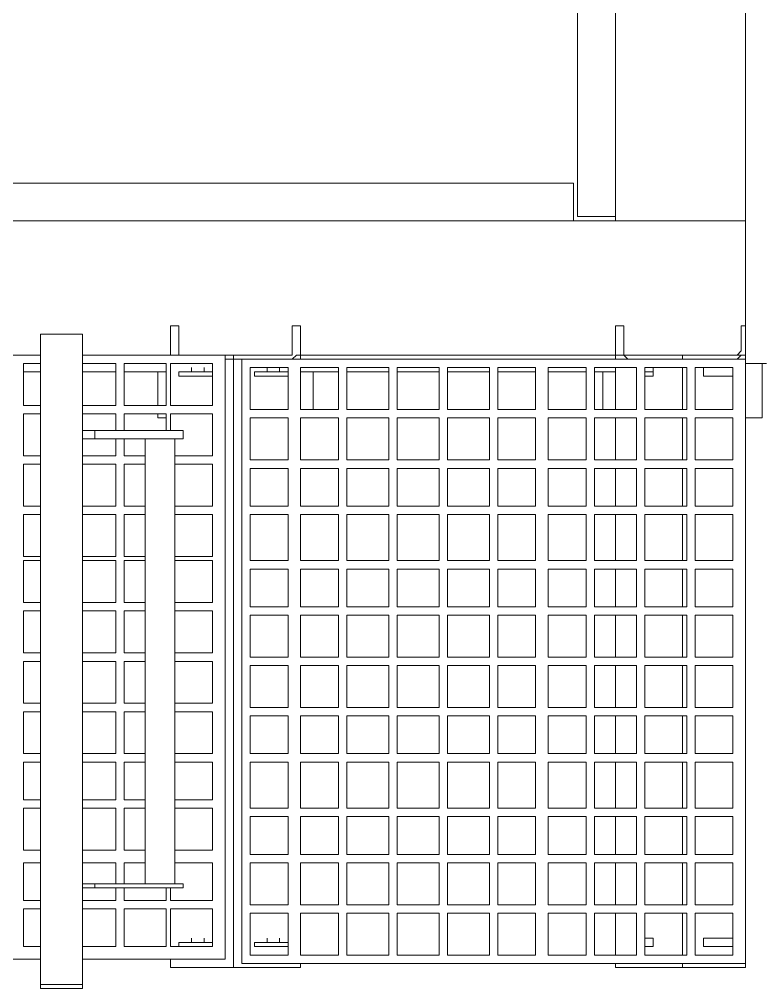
# Model space of a CAD drawing. Header units: metres. Extents: x -19121 to 152404, y -12107 to 46241.
# Drawn here: x 4180.5 to 4237.6, y 526.6 to 601 of the extents above; entities that cross this region are included whole.
import ezdxf

# ---------------------------------------------------------------- set-up
doc = ezdxf.new("R2010")
doc.units = ezdxf.units.M
doc.header["$LTSCALE"] = 50
doc.header["$MEASUREMENT"] = 0
doc.layers.get('0').update_dxf_attribs({"color": 9, "lineweight": 9})
doc.layers.add('32-ekipman', color=9, linetype='Continuous', lineweight=9)

# ---------------------------------------------------------------- blocks, each defined once
blk = doc.blocks.new('h')
for points in [[(181637.887, -16204.872), (181637.887, -16204.549)], [(181637.887, -16204.549), (181641.108, -16204.549)], [(181637.887, -16204.549), (181637.887, -16204.549)], [(181637.887, -16254.807), (181637.887, -16204.872)], [(181637.887, -16204.872), (181641.108, -16204.872)], [(181641.108, -16204.872), (181641.108, -16204.549)], [(181641.108, -16204.549), (181641.108, -16204.549)], [(181641.108, -16254.807), (181641.108, -16204.872)], [(181586.984, -16409.147), (181586.984, -16206.16)], [(181596.971, -16206.16), (181586.984, -16206.16)], [(181586.984, -16206.482), (181586.984, -16252.874)], [(181625.644, -16206.482), (181586.984, -16206.482)], [(181591.817, -16206.16), (181591.817, -16206.482)], [(181591.817, -16206.16), (181591.817, -16206.482)], [(181596.971, -16206.16), (181596.971, -16206.482)], [(181621.134, -16206.482), (181621.134, -16206.16)], [(181631.121, -16206.16), (181621.134, -16206.16)], [(181625.644, -16252.874), (181625.644, -16206.482)], [(181626.289, -16253.197), (181626.289, -16206.16)], [(181626.289, -16253.197), (181626.289, -16206.16)], [(181631.121, -16206.16), (181631.121, -16206.805)], [(181587.951, -16207.127), (181587.951, -16210.348)], [(181590.85, -16207.127), (181587.951, -16207.127)], [(181590.85, -16210.348), (181590.85, -16207.127)], [(181591.495, -16207.127), (181591.495, -16210.348)], [(181594.716, -16207.127), (181591.495, -16207.127)], [(181591.817, -16207.127), (181591.817, -16210.348)], [(181591.817, -16207.127), (181591.817, -16210.348)], [(181594.716, -16210.348), (181594.716, -16207.127)], [(181595.361, -16207.127), (181595.361, -16210.348)], [(181598.582, -16207.127), (181595.361, -16207.127)], [(181596.971, -16207.127), (181596.971, -16210.348)], [(181598.582, -16210.348), (181598.582, -16207.127)], [(181599.227, -16207.127), (181599.227, -16210.348)], [(181602.126, -16207.127), (181599.227, -16207.127)], [(181602.126, -16210.348), (181602.126, -16207.127)], [(181603.093, -16207.127), (181603.093, -16210.348)], [(181605.992, -16207.127), (181603.093, -16207.127)], [(181605.992, -16210.348), (181605.992, -16207.127)], [(181606.636, -16207.127), (181606.636, -16210.348)], [(181609.858, -16207.127), (181606.636, -16207.127)], [(181609.858, -16210.348), (181609.858, -16207.127)], [(181610.502, -16207.127), (181610.502, -16210.348)], [(181613.724, -16207.127), (181610.502, -16207.127)], [(181613.724, -16210.348), (181613.724, -16207.127)], [(181614.368, -16207.127), (181614.368, -16210.348)], [(181617.59, -16207.127), (181614.368, -16207.127)], [(181617.59, -16210.348), (181617.59, -16207.127)], [(181618.234, -16207.127), (181618.234, -16210.348)], [(181621.134, -16207.127), (181618.234, -16207.127)], [(181621.134, -16210.348), (181621.134, -16207.127)], [(181621.134, -16210.348), (181621.134, -16207.127)], [(181622.1, -16207.127), (181622.1, -16210.348)], [(181625, -16207.127), (181622.1, -16207.127)], [(181625, -16210.348), (181625, -16207.127)], [(181626.933, -16206.805), (181626.933, -16253.197)], [(181637.887, -16206.805), (181626.933, -16206.805)], [(181692.655, -16206.805), (181641.108, -16206.805)], [(181590.206, -16207.771), (181587.951, -16207.771)], [(181588.273, -16207.771), (181589.884, -16207.771)], [(181590.206, -16207.771), (181590.206, -16208.415)], [(181594.072, -16207.771), (181594.072, -16208.415)], [(181594.716, -16207.771), (181594.072, -16207.771)], [(181595.361, -16208.415), (181595.361, -16207.771)], [(181622.1, -16208.093), (181622.1, -16207.771)], [(181624.678, -16207.771), (181622.1, -16207.771)], [(181622.745, -16207.771), (181623.711, -16207.771)], [(181624.678, -16208.093), (181624.678, -16207.771)], [(181627.899, -16207.771), (181627.899, -16210.671)], [(181627.899, -16207.771), (181627.899, -16208.093)], [(181627.899, -16207.771), (181630.477, -16207.771)], [(181631.121, -16207.771), (181627.899, -16207.771)], [(181629.51, -16207.771), (181628.544, -16207.771)], [(181629.51, -16207.771), (181629.51, -16207.771)], [(181630.477, -16207.771), (181630.477, -16208.093)], [(181631.121, -16210.671), (181631.121, -16207.771)], [(181631.443, -16207.771), (181631.443, -16210.671)], [(181634.665, -16207.771), (181631.443, -16207.771)], [(181634.665, -16210.671), (181634.665, -16207.771)], [(181635.309, -16207.771), (181635.309, -16210.671)], [(181637.887, -16207.771), (181635.309, -16207.771)], [(181642.397, -16207.771), (181641.108, -16207.771)], [(181642.397, -16210.671), (181642.397, -16207.771)], [(181590.206, -16208.415), (181587.951, -16208.415)], [(181589.884, -16208.415), (181588.273, -16208.415)], [(181594.072, -16208.415), (181594.716, -16208.415)], [(181624.678, -16208.093), (181622.1, -16208.093)], [(181622.745, -16208.093), (181622.745, -16208.415)], [(181623.711, -16208.093), (181622.745, -16208.093)], [(181623.711, -16208.093), (181623.711, -16208.415)], [(181630.477, -16208.093), (181627.899, -16208.093)], [(181628.544, -16208.093), (181628.544, -16208.415)], [(181628.544, -16208.093), (181629.51, -16208.093)], [(181629.51, -16208.093), (181629.51, -16208.415)], [(181587.951, -16210.348), (181590.85, -16210.348)], [(181587.951, -16210.993), (181587.951, -16214.214)], [(181590.85, -16210.993), (181587.951, -16210.993)], [(181590.85, -16214.214), (181590.85, -16210.993)], [(181591.495, -16210.348), (181594.716, -16210.348)], [(181591.495, -16210.993), (181591.495, -16214.214)], [(181594.716, -16210.993), (181591.495, -16210.993)], [(181591.817, -16210.993), (181591.817, -16214.214)], [(181591.817, -16210.993), (181591.817, -16214.214)], [(181594.716, -16214.214), (181594.716, -16210.993)], [(181595.361, -16210.348), (181598.582, -16210.348)], [(181595.361, -16210.993), (181595.361, -16214.214)], [(181598.582, -16210.993), (181595.361, -16210.993)], [(181596.971, -16210.993), (181596.971, -16214.214)], [(181598.582, -16214.214), (181598.582, -16210.993)], [(181599.227, -16210.348), (181602.126, -16210.348)], [(181599.227, -16210.993), (181599.227, -16214.214)], [(181602.126, -16210.993), (181599.227, -16210.993)], [(181602.126, -16214.214), (181602.126, -16210.993)], [(181603.093, -16210.348), (181605.992, -16210.348)], [(181603.093, -16210.993), (181603.093, -16214.214)], [(181605.992, -16210.993), (181603.093, -16210.993)], [(181605.992, -16214.214), (181605.992, -16210.993)], [(181606.636, -16210.348), (181609.858, -16210.348)], [(181606.636, -16210.993), (181606.636, -16214.214)], [(181609.858, -16210.993), (181606.636, -16210.993)], [(181609.858, -16214.214), (181609.858, -16210.993)], [(181610.502, -16210.348), (181613.724, -16210.348)], [(181610.502, -16210.993), (181610.502, -16214.214)], [(181613.724, -16210.993), (181610.502, -16210.993)], [(181613.724, -16214.214), (181613.724, -16210.993)], [(181614.368, -16210.348), (181617.59, -16210.348)], [(181614.368, -16210.993), (181614.368, -16214.214)], [(181617.59, -16210.993), (181614.368, -16210.993)], [(181617.59, -16214.214), (181617.59, -16210.993)], [(181618.234, -16210.348), (181621.134, -16210.348)], [(181618.234, -16210.993), (181618.234, -16214.214)], [(181621.134, -16210.993), (181618.234, -16210.993)], [(181621.134, -16214.214), (181621.134, -16210.993)], [(181621.134, -16214.214), (181621.134, -16210.993)], [(181622.1, -16210.348), (181625, -16210.348)], [(181622.1, -16210.993), (181622.1, -16214.214)], [(181625, -16210.993), (181622.1, -16210.993)], [(181625, -16214.214), (181625, -16210.993)], [(181627.899, -16210.671), (181631.121, -16210.671)], [(181631.443, -16210.671), (181634.665, -16210.671)], [(181635.309, -16210.671), (181637.887, -16210.671)], [(181641.108, -16210.671), (181642.397, -16210.671)], [(181627.899, -16211.315), (181627.899, -16214.214)], [(181631.121, -16211.315), (181627.899, -16211.315)], [(181631.121, -16212.281), (181631.121, -16211.315)], [(181631.443, -16211.315), (181631.443, -16212.281)], [(181634.665, -16211.315), (181631.443, -16211.315)], [(181634.665, -16212.281), (181634.665, -16211.315)], [(181635.309, -16211.315), (181635.309, -16212.281)], [(181637.887, -16211.315), (181635.309, -16211.315)], [(181642.397, -16211.315), (181641.108, -16211.315)], [(181642.397, -16214.214), (181642.397, -16211.315)], [(181630.155, -16212.281), (181630.155, -16212.604)], [(181630.155, -16212.281), (181637.887, -16212.281)], [(181636.92, -16212.281), (181636.92, -16212.604)], [(181630.155, -16212.604), (181637.887, -16212.604)], [(181630.799, -16212.604), (181630.799, -16246.753)], [(181633.054, -16212.604), (181633.054, -16246.753)], [(181634.665, -16214.214), (181634.665, -16212.604)], [(181635.309, -16212.604), (181635.309, -16214.214)], [(181587.951, -16214.214), (181590.85, -16214.214)], [(181591.495, -16214.214), (181594.716, -16214.214)], [(181595.361, -16214.214), (181598.582, -16214.214)], [(181599.227, -16214.214), (181602.126, -16214.214)], [(181603.093, -16214.214), (181605.992, -16214.214)], [(181606.636, -16214.214), (181609.858, -16214.214)], [(181610.502, -16214.214), (181613.724, -16214.214)], [(181614.368, -16214.214), (181617.59, -16214.214)], [(181618.234, -16214.214), (181621.134, -16214.214)], [(181622.1, -16214.214), (181625, -16214.214)], [(181627.899, -16214.214), (181630.799, -16214.214)], [(181633.054, -16214.214), (181634.665, -16214.214)], [(181635.309, -16214.214), (181637.887, -16214.214)], [(181641.108, -16214.214), (181642.397, -16214.214)], [(181587.951, -16214.859), (181587.951, -16217.758)], [(181590.85, -16214.859), (181587.951, -16214.859)], [(181590.85, -16217.758), (181590.85, -16214.859)], [(181591.495, -16214.859), (181591.495, -16217.758)], [(181594.716, -16214.859), (181591.495, -16214.859)], [(181591.817, -16214.859), (181591.817, -16217.758)], [(181591.817, -16214.859), (181591.817, -16217.758)], [(181594.716, -16217.758), (181594.716, -16214.859)], [(181595.361, -16214.859), (181595.361, -16217.758)], [(181598.582, -16214.859), (181595.361, -16214.859)], [(181596.971, -16214.859), (181596.971, -16217.758)], [(181598.582, -16217.758), (181598.582, -16214.859)], [(181599.227, -16214.859), (181599.227, -16217.758)], [(181602.126, -16214.859), (181599.227, -16214.859)], [(181602.126, -16217.758), (181602.126, -16214.859)], [(181603.093, -16214.859), (181603.093, -16217.758)], [(181605.992, -16214.859), (181603.093, -16214.859)], [(181605.992, -16217.758), (181605.992, -16214.859)], [(181606.636, -16214.859), (181606.636, -16217.758)], [(181609.858, -16214.859), (181606.636, -16214.859)], [(181609.858, -16217.758), (181609.858, -16214.859)], [(181610.502, -16214.859), (181610.502, -16217.758)], [(181613.724, -16214.859), (181610.502, -16214.859)], [(181613.724, -16217.758), (181613.724, -16214.859)], [(181614.368, -16214.859), (181614.368, -16217.758)], [(181617.59, -16214.859), (181614.368, -16214.859)], [(181617.59, -16217.758), (181617.59, -16214.859)], [(181618.234, -16214.859), (181618.234, -16217.758)], [(181621.134, -16214.859), (181618.234, -16214.859)], [(181621.134, -16217.758), (181621.134, -16214.859)], [(181621.134, -16217.758), (181621.134, -16214.859)], [(181622.1, -16214.859), (181622.1, -16217.758)], [(181625, -16214.859), (181622.1, -16214.859)], [(181625, -16217.758), (181625, -16214.859)], [(181627.899, -16215.181), (181627.899, -16218.403)], [(181630.799, -16215.181), (181627.899, -16215.181)], [(181634.665, -16215.181), (181633.054, -16215.181)], [(181634.665, -16218.403), (181634.665, -16215.181)], [(181635.309, -16215.181), (181635.309, -16218.403)], [(181637.887, -16215.181), (181635.309, -16215.181)], [(181642.397, -16215.181), (181641.108, -16215.181)], [(181642.397, -16218.403), (181642.397, -16215.181)], [(181587.951, -16217.758), (181590.85, -16217.758)], [(181587.951, -16218.403), (181587.951, -16221.946)], [(181590.85, -16218.403), (181587.951, -16218.403)], [(181590.85, -16221.946), (181590.85, -16218.403)], [(181591.495, -16217.758), (181594.716, -16217.758)], [(181591.495, -16218.403), (181591.495, -16221.946)], [(181594.716, -16218.403), (181591.495, -16218.403)], [(181591.817, -16218.403), (181591.817, -16221.946)], [(181591.817, -16218.403), (181591.817, -16221.946)], [(181594.716, -16221.946), (181594.716, -16218.403)], [(181595.361, -16217.758), (181598.582, -16217.758)], [(181595.361, -16218.403), (181595.361, -16221.946)], [(181598.582, -16218.403), (181595.361, -16218.403)], [(181596.971, -16218.403), (181596.971, -16221.946)], [(181598.582, -16221.946), (181598.582, -16218.403)], [(181599.227, -16217.758), (181602.126, -16217.758)], [(181599.227, -16218.403), (181599.227, -16221.946)], [(181602.126, -16218.403), (181599.227, -16218.403)], [(181602.126, -16221.946), (181602.126, -16218.403)], [(181603.093, -16217.758), (181605.992, -16217.758)], [(181603.093, -16218.403), (181603.093, -16221.946)], [(181605.992, -16218.403), (181603.093, -16218.403)], [(181605.992, -16221.946), (181605.992, -16218.403)], [(181606.636, -16217.758), (181609.858, -16217.758)], [(181606.636, -16218.403), (181606.636, -16221.946)], [(181609.858, -16218.403), (181606.636, -16218.403)], [(181609.858, -16221.946), (181609.858, -16218.403)], [(181610.502, -16217.758), (181613.724, -16217.758)], [(181610.502, -16218.403), (181610.502, -16221.946)], [(181613.724, -16218.403), (181610.502, -16218.403)], [(181613.724, -16221.946), (181613.724, -16218.403)], [(181614.368, -16217.758), (181617.59, -16217.758)], [(181614.368, -16218.403), (181614.368, -16221.946)], [(181617.59, -16218.403), (181614.368, -16218.403)], [(181617.59, -16221.946), (181617.59, -16218.403)], [(181618.234, -16217.758), (181621.134, -16217.758)], [(181618.234, -16218.403), (181618.234, -16221.946)], [(181621.134, -16218.403), (181618.234, -16218.403)], [(181621.134, -16221.946), (181621.134, -16218.403)], [(181621.134, -16221.946), (181621.134, -16218.403)], [(181622.1, -16217.758), (181625, -16217.758)], [(181622.1, -16218.403), (181622.1, -16221.946)], [(181625, -16218.403), (181622.1, -16218.403)], [(181625, -16221.946), (181625, -16218.403)], [(181627.899, -16218.403), (181630.799, -16218.403)], [(181633.054, -16218.403), (181634.665, -16218.403)], [(181635.309, -16218.403), (181637.887, -16218.403)], [(181641.108, -16218.403), (181642.397, -16218.403)], [(181627.899, -16219.047), (181627.899, -16221.946)], [(181630.799, -16219.047), (181627.899, -16219.047)], [(181634.665, -16219.047), (181633.054, -16219.047)], [(181634.665, -16221.946), (181634.665, -16219.047)], [(181635.309, -16219.047), (181635.309, -16221.946)], [(181637.887, -16219.047), (181635.309, -16219.047)], [(181642.397, -16219.047), (181641.108, -16219.047)], [(181642.397, -16221.946), (181642.397, -16219.047)], [(181587.951, -16221.946), (181590.85, -16221.946)], [(181591.495, -16221.946), (181594.716, -16221.946)], [(181595.361, -16221.946), (181598.582, -16221.946)], [(181599.227, -16221.946), (181602.126, -16221.946)], [(181603.093, -16221.946), (181605.992, -16221.946)], [(181606.636, -16221.946), (181609.858, -16221.946)], [(181610.502, -16221.946), (181613.724, -16221.946)], [(181614.368, -16221.946), (181617.59, -16221.946)], [(181618.234, -16221.946), (181621.134, -16221.946)], [(181622.1, -16221.946), (181625, -16221.946)], [(181627.899, -16221.946), (181630.799, -16221.946)], [(181633.054, -16221.946), (181634.665, -16221.946)], [(181635.309, -16221.946), (181637.887, -16221.946)], [(181641.108, -16221.946), (181642.397, -16221.946)], [(181587.951, -16222.591), (181587.951, -16225.49)], [(181590.85, -16222.591), (181587.951, -16222.591)], [(181590.85, -16225.49), (181590.85, -16222.591)], [(181591.495, -16222.591), (181591.495, -16225.49)], [(181594.716, -16222.591), (181591.495, -16222.591)], [(181591.817, -16222.591), (181591.817, -16225.49)], [(181591.817, -16222.591), (181591.817, -16225.49)], [(181594.716, -16225.49), (181594.716, -16222.591)], [(181595.361, -16222.591), (181595.361, -16225.49)], [(181598.582, -16222.591), (181595.361, -16222.591)], [(181596.971, -16222.591), (181596.971, -16225.49)], [(181598.582, -16225.49), (181598.582, -16222.591)], [(181599.227, -16222.591), (181599.227, -16225.49)], [(181602.126, -16222.591), (181599.227, -16222.591)], [(181602.126, -16225.49), (181602.126, -16222.591)], [(181603.093, -16222.591), (181603.093, -16225.49)], [(181605.992, -16222.591), (181603.093, -16222.591)], [(181605.992, -16225.49), (181605.992, -16222.591)], [(181606.636, -16222.591), (181606.636, -16225.49)], [(181609.858, -16222.591), (181606.636, -16222.591)], [(181609.858, -16225.49), (181609.858, -16222.591)], [(181610.502, -16222.591), (181610.502, -16225.49)], [(181613.724, -16222.591), (181610.502, -16222.591)], [(181613.724, -16225.49), (181613.724, -16222.591)], [(181614.368, -16222.591), (181614.368, -16225.49)], [(181617.59, -16222.591), (181614.368, -16222.591)], [(181617.59, -16225.49), (181617.59, -16222.591)], [(181618.234, -16222.591), (181618.234, -16225.49)], [(181621.134, -16222.591), (181618.234, -16222.591)], [(181621.134, -16225.49), (181621.134, -16222.591)], [(181621.134, -16225.49), (181621.134, -16222.591)], [(181622.1, -16222.591), (181622.1, -16225.49)], [(181625, -16222.591), (181622.1, -16222.591)], [(181625, -16225.49), (181625, -16222.591)], [(181627.899, -16222.591), (181627.899, -16225.812)], [(181630.799, -16222.591), (181627.899, -16222.591)], [(181634.665, -16222.591), (181633.054, -16222.591)], [(181634.665, -16225.812), (181634.665, -16222.591)], [(181635.309, -16222.591), (181635.309, -16225.812)], [(181637.887, -16222.591), (181635.309, -16222.591)], [(181642.397, -16222.591), (181641.108, -16222.591)], [(181642.397, -16225.812), (181642.397, -16222.591)], [(181587.951, -16225.49), (181590.85, -16225.49)], [(181591.495, -16225.49), (181594.716, -16225.49)], [(181595.361, -16225.49), (181598.582, -16225.49)], [(181599.227, -16225.49), (181602.126, -16225.49)], [(181603.093, -16225.49), (181605.992, -16225.49)], [(181606.636, -16225.49), (181609.858, -16225.49)], [(181610.502, -16225.49), (181613.724, -16225.49)], [(181614.368, -16225.49), (181617.59, -16225.49)], [(181618.234, -16225.49), (181621.134, -16225.49)], [(181622.1, -16225.49), (181625, -16225.49)], [(181627.899, -16225.812), (181630.799, -16225.812)], [(181633.054, -16225.812), (181634.665, -16225.812)], [(181635.309, -16225.812), (181637.887, -16225.812)], [(181641.108, -16225.812), (181642.397, -16225.812)], [(181587.951, -16226.135), (181587.951, -16229.356)], [(181590.85, -16226.135), (181587.951, -16226.135)], [(181590.85, -16229.356), (181590.85, -16226.135)], [(181591.495, -16226.135), (181591.495, -16229.356)], [(181594.716, -16226.135), (181591.495, -16226.135)], [(181591.817, -16226.135), (181591.817, -16229.356)], [(181591.817, -16226.135), (181591.817, -16229.356)], [(181594.716, -16229.356), (181594.716, -16226.135)], [(181595.361, -16226.135), (181595.361, -16229.356)], [(181598.582, -16226.135), (181595.361, -16226.135)], [(181596.971, -16226.135), (181596.971, -16229.356)], [(181598.582, -16229.356), (181598.582, -16226.135)], [(181599.227, -16226.135), (181599.227, -16229.356)], [(181602.126, -16226.135), (181599.227, -16226.135)], [(181602.126, -16229.356), (181602.126, -16226.135)], [(181603.093, -16226.135), (181603.093, -16229.356)], [(181605.992, -16226.135), (181603.093, -16226.135)], [(181605.992, -16229.356), (181605.992, -16226.135)], [(181606.636, -16226.135), (181606.636, -16229.356)], [(181609.858, -16226.135), (181606.636, -16226.135)], [(181609.858, -16229.356), (181609.858, -16226.135)], [(181610.502, -16226.135), (181610.502, -16229.356)], [(181613.724, -16226.135), (181610.502, -16226.135)], [(181613.724, -16229.356), (181613.724, -16226.135)], [(181614.368, -16226.135), (181614.368, -16229.356)], [(181617.59, -16226.135), (181614.368, -16226.135)], [(181617.59, -16229.356), (181617.59, -16226.135)], [(181618.234, -16226.135), (181618.234, -16229.356)], [(181621.134, -16226.135), (181618.234, -16226.135)], [(181621.134, -16229.356), (181621.134, -16226.135)], [(181621.134, -16229.356), (181621.134, -16226.135)], [(181622.1, -16226.135), (181622.1, -16229.356)], [(181625, -16226.135), (181622.1, -16226.135)], [(181625, -16229.356), (181625, -16226.135)], [(181627.899, -16226.457), (181627.899, -16229.678)], [(181630.799, -16226.457), (181627.899, -16226.457)], [(181634.665, -16226.457), (181633.054, -16226.457)], [(181634.665, -16229.678), (181634.665, -16226.457)], [(181635.309, -16226.457), (181635.309, -16229.678)], [(181637.887, -16226.457), (181635.309, -16226.457)], [(181642.397, -16226.457), (181641.108, -16226.457)], [(181642.397, -16229.678), (181642.397, -16226.457)], [(181587.951, -16229.356), (181590.85, -16229.356)], [(181591.495, -16229.356), (181594.716, -16229.356)], [(181595.361, -16229.356), (181598.582, -16229.356)], [(181599.227, -16229.356), (181602.126, -16229.356)], [(181603.093, -16229.356), (181605.992, -16229.356)], [(181606.636, -16229.356), (181609.858, -16229.356)], [(181610.502, -16229.356), (181613.724, -16229.356)], [(181614.368, -16229.356), (181617.59, -16229.356)], [(181618.234, -16229.356), (181621.134, -16229.356)], [(181622.1, -16229.356), (181625, -16229.356)], [(181587.951, -16230.001), (181587.951, -16233.222)], [(181590.85, -16230.001), (181587.951, -16230.001)], [(181590.85, -16233.222), (181590.85, -16230.001)], [(181591.495, -16230.001), (181591.495, -16233.222)], [(181594.716, -16230.001), (181591.495, -16230.001)], [(181591.817, -16230.001), (181591.817, -16233.222)], [(181591.817, -16230.001), (181591.817, -16233.222)], [(181594.716, -16233.222), (181594.716, -16230.001)], [(181595.361, -16230.001), (181595.361, -16233.222)], [(181598.582, -16230.001), (181595.361, -16230.001)], [(181596.971, -16230.001), (181596.971, -16233.222)], [(181598.582, -16233.222), (181598.582, -16230.001)], [(181599.227, -16230.001), (181599.227, -16233.222)], [(181602.126, -16230.001), (181599.227, -16230.001)], [(181602.126, -16233.222), (181602.126, -16230.001)], [(181603.093, -16230.001), (181603.093, -16233.222)], [(181605.992, -16230.001), (181603.093, -16230.001)], [(181605.992, -16233.222), (181605.992, -16230.001)], [(181606.636, -16230.001), (181606.636, -16233.222)], [(181609.858, -16230.001), (181606.636, -16230.001)], [(181609.858, -16233.222), (181609.858, -16230.001)], [(181610.502, -16230.001), (181610.502, -16233.222)], [(181613.724, -16230.001), (181610.502, -16230.001)], [(181613.724, -16233.222), (181613.724, -16230.001)], [(181614.368, -16230.001), (181614.368, -16233.222)], [(181617.59, -16230.001), (181614.368, -16230.001)], [(181617.59, -16233.222), (181617.59, -16230.001)], [(181618.234, -16230.001), (181618.234, -16233.222)], [(181621.134, -16230.001), (181618.234, -16230.001)], [(181621.134, -16233.222), (181621.134, -16230.001)], [(181621.134, -16233.222), (181621.134, -16230.001)], [(181622.1, -16230.001), (181622.1, -16233.222)], [(181625, -16230.001), (181622.1, -16230.001)], [(181625, -16233.222), (181625, -16230.001)], [(181627.899, -16229.678), (181630.799, -16229.678)], [(181627.899, -16230.323), (181627.899, -16233.544)], [(181630.799, -16230.323), (181627.899, -16230.323)], [(181633.054, -16229.678), (181634.665, -16229.678)], [(181634.665, -16230.323), (181633.054, -16230.323)], [(181634.665, -16233.544), (181634.665, -16230.323)], [(181635.309, -16229.678), (181637.887, -16229.678)], [(181635.309, -16230.323), (181635.309, -16233.544)], [(181637.887, -16230.323), (181635.309, -16230.323)], [(181641.108, -16229.678), (181642.397, -16229.678)], [(181642.397, -16230.323), (181641.108, -16230.323)], [(181642.397, -16233.544), (181642.397, -16230.323)], [(181587.951, -16233.222), (181590.85, -16233.222)], [(181591.495, -16233.222), (181594.716, -16233.222)], [(181595.361, -16233.222), (181598.582, -16233.222)], [(181599.227, -16233.222), (181602.126, -16233.222)], [(181603.093, -16233.222), (181605.992, -16233.222)], [(181606.636, -16233.222), (181609.858, -16233.222)], [(181610.502, -16233.222), (181613.724, -16233.222)], [(181614.368, -16233.222), (181617.59, -16233.222)], [(181618.234, -16233.222), (181621.134, -16233.222)], [(181622.1, -16233.222), (181625, -16233.222)], [(181587.951, -16233.867), (181587.951, -16236.766)], [(181590.85, -16233.867), (181587.951, -16233.867)], [(181590.85, -16236.766), (181590.85, -16233.867)], [(181591.495, -16233.867), (181591.495, -16236.766)], [(181594.716, -16233.867), (181591.495, -16233.867)], [(181591.817, -16233.867), (181591.817, -16236.766)], [(181591.817, -16233.867), (181591.817, -16236.766)], [(181594.716, -16236.766), (181594.716, -16233.867)], [(181595.361, -16233.867), (181595.361, -16236.766)], [(181598.582, -16233.867), (181595.361, -16233.867)], [(181596.971, -16233.867), (181596.971, -16236.766)], [(181598.582, -16236.766), (181598.582, -16233.867)], [(181599.227, -16233.867), (181599.227, -16236.766)], [(181602.126, -16233.867), (181599.227, -16233.867)], [(181602.126, -16236.766), (181602.126, -16233.867)], [(181603.093, -16233.867), (181603.093, -16236.766)], [(181605.992, -16233.867), (181603.093, -16233.867)], [(181605.992, -16236.766), (181605.992, -16233.867)], [(181606.636, -16233.867), (181606.636, -16236.766)], [(181609.858, -16233.867), (181606.636, -16233.867)], [(181609.858, -16236.766), (181609.858, -16233.867)], [(181610.502, -16233.867), (181610.502, -16236.766)], [(181613.724, -16233.867), (181610.502, -16233.867)], [(181613.724, -16236.766), (181613.724, -16233.867)], [(181614.368, -16233.867), (181614.368, -16236.766)], [(181617.59, -16233.867), (181614.368, -16233.867)], [(181617.59, -16236.766), (181617.59, -16233.867)], [(181618.234, -16233.867), (181618.234, -16236.766)], [(181621.134, -16233.867), (181618.234, -16233.867)], [(181621.134, -16236.766), (181621.134, -16233.867)], [(181621.134, -16236.766), (181621.134, -16233.867)], [(181622.1, -16233.867), (181622.1, -16236.766)], [(181625, -16233.867), (181622.1, -16233.867)], [(181625, -16236.766), (181625, -16233.867)], [(181627.899, -16233.544), (181630.799, -16233.544)], [(181633.054, -16233.544), (181634.665, -16233.544)], [(181635.309, -16233.544), (181637.887, -16233.544)], [(181641.108, -16233.544), (181642.397, -16233.544)], [(181627.899, -16234.189), (181627.899, -16237.41)], [(181630.799, -16234.189), (181627.899, -16234.189)], [(181634.665, -16234.189), (181633.054, -16234.189)], [(181634.665, -16237.41), (181634.665, -16234.189)], [(181635.309, -16234.189), (181635.309, -16237.41)], [(181637.887, -16234.189), (181635.309, -16234.189)], [(181642.397, -16234.189), (181641.108, -16234.189)], [(181642.397, -16237.41), (181642.397, -16234.189)], [(181587.951, -16236.766), (181590.85, -16236.766)], [(181591.495, -16236.766), (181594.716, -16236.766)], [(181595.361, -16236.766), (181598.582, -16236.766)], [(181599.227, -16236.766), (181602.126, -16236.766)], [(181603.093, -16236.766), (181605.992, -16236.766)], [(181606.636, -16236.766), (181609.858, -16236.766)], [(181610.502, -16236.766), (181613.724, -16236.766)], [(181614.368, -16236.766), (181617.59, -16236.766)], [(181618.234, -16236.766), (181621.134, -16236.766)], [(181622.1, -16236.766), (181625, -16236.766)], [(181587.951, -16237.41), (181587.951, -16240.954)], [(181590.85, -16237.41), (181587.951, -16237.41)], [(181590.85, -16240.954), (181590.85, -16237.41)], [(181591.495, -16237.41), (181591.495, -16240.954)], [(181594.716, -16237.41), (181591.495, -16237.41)], [(181591.817, -16237.41), (181591.817, -16240.954)], [(181591.817, -16237.41), (181591.817, -16240.954)], [(181594.716, -16240.954), (181594.716, -16237.41)], [(181595.361, -16237.41), (181595.361, -16240.954)], [(181598.582, -16237.41), (181595.361, -16237.41)], [(181596.971, -16237.41), (181596.971, -16240.954)], [(181598.582, -16240.954), (181598.582, -16237.41)], [(181599.227, -16237.41), (181599.227, -16240.954)], [(181602.126, -16237.41), (181599.227, -16237.41)], [(181602.126, -16240.954), (181602.126, -16237.41)], [(181603.093, -16237.41), (181603.093, -16240.954)], [(181605.992, -16237.41), (181603.093, -16237.41)], [(181605.992, -16240.954), (181605.992, -16237.41)], [(181606.636, -16237.41), (181606.636, -16240.954)], [(181609.858, -16237.41), (181606.636, -16237.41)], [(181609.858, -16240.954), (181609.858, -16237.41)], [(181610.502, -16237.41), (181610.502, -16240.954)], [(181613.724, -16237.41), (181610.502, -16237.41)], [(181613.724, -16240.954), (181613.724, -16237.41)], [(181614.368, -16237.41), (181614.368, -16240.954)], [(181617.59, -16237.41), (181614.368, -16237.41)], [(181617.59, -16240.954), (181617.59, -16237.41)], [(181618.234, -16237.41), (181618.234, -16240.954)], [(181621.134, -16237.41), (181618.234, -16237.41)], [(181621.134, -16240.954), (181621.134, -16237.41)], [(181621.134, -16240.954), (181621.134, -16237.41)], [(181622.1, -16237.41), (181622.1, -16240.954)], [(181625, -16237.41), (181622.1, -16237.41)], [(181625, -16240.954), (181625, -16237.41)], [(181627.899, -16237.41), (181630.799, -16237.41)], [(181627.899, -16237.733), (181627.899, -16240.954)], [(181630.799, -16237.733), (181627.899, -16237.733)], [(181633.054, -16237.41), (181634.665, -16237.41)], [(181634.665, -16237.733), (181633.054, -16237.733)], [(181634.665, -16240.954), (181634.665, -16237.733)], [(181635.309, -16237.41), (181637.887, -16237.41)], [(181635.309, -16237.733), (181635.309, -16240.954)], [(181637.887, -16237.733), (181635.309, -16237.733)], [(181641.108, -16237.41), (181642.397, -16237.41)], [(181642.397, -16237.733), (181641.108, -16237.733)], [(181642.397, -16240.954), (181642.397, -16237.733)], [(181587.951, -16240.954), (181590.85, -16240.954)], [(181591.495, -16240.954), (181594.716, -16240.954)], [(181595.361, -16240.954), (181598.582, -16240.954)], [(181599.227, -16240.954), (181602.126, -16240.954)], [(181603.093, -16240.954), (181605.992, -16240.954)], [(181606.636, -16240.954), (181609.858, -16240.954)], [(181610.502, -16240.954), (181613.724, -16240.954)], [(181614.368, -16240.954), (181617.59, -16240.954)], [(181618.234, -16240.954), (181621.134, -16240.954)], [(181622.1, -16240.954), (181625, -16240.954)], [(181627.899, -16240.954), (181630.799, -16240.954)], [(181633.054, -16240.954), (181634.665, -16240.954)], [(181635.309, -16240.954), (181637.887, -16240.954)], [(181641.108, -16240.954), (181642.397, -16240.954)], [(181587.951, -16241.599), (181587.951, -16244.498)], [(181590.85, -16241.599), (181587.951, -16241.599)], [(181590.85, -16244.498), (181590.85, -16241.599)], [(181591.495, -16241.599), (181591.495, -16244.498)], [(181594.716, -16241.599), (181591.495, -16241.599)], [(181591.817, -16241.599), (181591.817, -16244.498)], [(181591.817, -16241.599), (181591.817, -16244.498)], [(181594.716, -16244.498), (181594.716, -16241.599)], [(181595.361, -16241.599), (181595.361, -16244.498)], [(181598.582, -16241.599), (181595.361, -16241.599)], [(181596.971, -16241.599), (181596.971, -16244.498)], [(181598.582, -16244.498), (181598.582, -16241.599)], [(181599.227, -16241.599), (181599.227, -16244.498)], [(181602.126, -16241.599), (181599.227, -16241.599)], [(181602.126, -16244.498), (181602.126, -16241.599)], [(181603.093, -16241.599), (181603.093, -16244.498)], [(181605.992, -16241.599), (181603.093, -16241.599)], [(181605.992, -16244.498), (181605.992, -16241.599)], [(181606.636, -16241.599), (181606.636, -16244.498)], [(181609.858, -16241.599), (181606.636, -16241.599)], [(181609.858, -16244.498), (181609.858, -16241.599)], [(181610.502, -16241.599), (181610.502, -16244.498)], [(181613.724, -16241.599), (181610.502, -16241.599)], [(181613.724, -16244.498), (181613.724, -16241.599)], [(181614.368, -16241.599), (181614.368, -16244.498)], [(181617.59, -16241.599), (181614.368, -16241.599)], [(181617.59, -16244.498), (181617.59, -16241.599)], [(181618.234, -16241.599), (181618.234, -16244.498)], [(181621.134, -16241.599), (181618.234, -16241.599)], [(181621.134, -16244.498), (181621.134, -16241.599)], [(181621.134, -16244.498), (181621.134, -16241.599)], [(181622.1, -16241.599), (181622.1, -16244.498)], [(181625, -16241.599), (181622.1, -16241.599)], [(181625, -16244.498), (181625, -16241.599)], [(181627.899, -16241.599), (181627.899, -16244.82)], [(181630.799, -16241.599), (181627.899, -16241.599)], [(181634.665, -16241.599), (181633.054, -16241.599)], [(181634.665, -16244.82), (181634.665, -16241.599)], [(181635.309, -16241.599), (181635.309, -16244.82)], [(181637.887, -16241.599), (181635.309, -16241.599)], [(181642.397, -16241.599), (181641.108, -16241.599)], [(181642.397, -16244.82), (181642.397, -16241.599)], [(181587.951, -16244.498), (181590.85, -16244.498)], [(181591.495, -16244.498), (181594.716, -16244.498)], [(181595.361, -16244.498), (181598.582, -16244.498)], [(181599.227, -16244.498), (181602.126, -16244.498)], [(181603.093, -16244.498), (181605.992, -16244.498)], [(181606.636, -16244.498), (181609.858, -16244.498)], [(181610.502, -16244.498), (181613.724, -16244.498)], [(181614.368, -16244.498), (181617.59, -16244.498)], [(181618.234, -16244.498), (181621.134, -16244.498)], [(181622.1, -16244.498), (181625, -16244.498)], [(181587.951, -16245.142), (181587.951, -16248.364)], [(181590.85, -16245.142), (181587.951, -16245.142)], [(181590.85, -16248.364), (181590.85, -16245.142)], [(181591.495, -16245.142), (181591.495, -16248.364)], [(181594.716, -16245.142), (181591.495, -16245.142)], [(181591.817, -16245.142), (181591.817, -16248.364)], [(181591.817, -16245.142), (181591.817, -16248.364)], [(181594.716, -16248.364), (181594.716, -16245.142)], [(181595.361, -16245.142), (181595.361, -16248.364)], [(181598.582, -16245.142), (181595.361, -16245.142)], [(181596.971, -16245.142), (181596.971, -16248.364)], [(181598.582, -16248.364), (181598.582, -16245.142)], [(181599.227, -16245.142), (181599.227, -16248.364)], [(181602.126, -16245.142), (181599.227, -16245.142)], [(181602.126, -16248.364), (181602.126, -16245.142)], [(181603.093, -16245.142), (181603.093, -16248.364)], [(181605.992, -16245.142), (181603.093, -16245.142)], [(181605.992, -16248.364), (181605.992, -16245.142)], [(181606.636, -16245.142), (181606.636, -16248.364)], [(181609.858, -16245.142), (181606.636, -16245.142)], [(181609.858, -16248.364), (181609.858, -16245.142)], [(181610.502, -16245.142), (181610.502, -16248.364)], [(181613.724, -16245.142), (181610.502, -16245.142)], [(181613.724, -16248.364), (181613.724, -16245.142)], [(181614.368, -16245.142), (181614.368, -16248.364)], [(181617.59, -16245.142), (181614.368, -16245.142)], [(181617.59, -16248.364), (181617.59, -16245.142)], [(181618.234, -16245.142), (181618.234, -16248.364)], [(181621.134, -16245.142), (181618.234, -16245.142)], [(181621.134, -16248.364), (181621.134, -16245.142)], [(181621.134, -16248.364), (181621.134, -16245.142)], [(181622.1, -16245.142), (181622.1, -16248.364)], [(181625, -16245.142), (181622.1, -16245.142)], [(181625, -16248.364), (181625, -16245.142)], [(181627.899, -16244.82), (181630.799, -16244.82)], [(181633.054, -16244.82), (181634.665, -16244.82)], [(181635.309, -16244.82), (181637.887, -16244.82)], [(181641.108, -16244.82), (181642.397, -16244.82)], [(181627.899, -16245.465), (181627.899, -16248.686)], [(181630.799, -16245.465), (181627.899, -16245.465)], [(181634.665, -16245.465), (181633.054, -16245.465)], [(181634.665, -16246.753), (181634.665, -16245.465)], [(181635.309, -16245.465), (181635.309, -16246.753)], [(181637.887, -16245.465), (181635.309, -16245.465)], [(181642.397, -16245.465), (181641.108, -16245.465)], [(181642.397, -16248.686), (181642.397, -16245.465)], [(181630.155, -16247.398), (181630.155, -16246.753)], [(181630.155, -16246.753), (181637.887, -16246.753)], [(181630.155, -16247.398), (181637.887, -16247.398)], [(181631.121, -16248.686), (181631.121, -16247.398)], [(181631.443, -16247.398), (181631.443, -16248.686)], [(181634.665, -16248.686), (181634.665, -16247.398)], [(181635.309, -16247.398), (181635.309, -16248.686)], [(181636.92, -16247.398), (181636.92, -16246.753)], [(181585.696, -16248.364), (181585.696, -16252.552)], [(181586.984, -16248.364), (181585.696, -16248.364)], [(181587.951, -16248.364), (181590.85, -16248.364)], [(181591.495, -16248.364), (181594.716, -16248.364)], [(181595.361, -16248.364), (181598.582, -16248.364)], [(181599.227, -16248.364), (181602.126, -16248.364)], [(181603.093, -16248.364), (181605.992, -16248.364)], [(181606.636, -16248.364), (181609.858, -16248.364)], [(181610.502, -16248.364), (181613.724, -16248.364)], [(181614.368, -16248.364), (181617.59, -16248.364)], [(181618.234, -16248.364), (181621.134, -16248.364)], [(181622.1, -16248.364), (181625, -16248.364)], [(181627.899, -16248.686), (181631.121, -16248.686)], [(181631.443, -16248.364), (181632.088, -16248.364)], [(181631.443, -16248.686), (181634.665, -16248.686)], [(181632.088, -16248.364), (181632.088, -16248.686)], [(181635.309, -16248.686), (181637.887, -16248.686)], [(181641.108, -16248.686), (181642.397, -16248.686)], [(181587.951, -16249.008), (181587.951, -16252.23)], [(181590.85, -16249.008), (181587.951, -16249.008)], [(181590.85, -16252.23), (181590.85, -16249.008)], [(181591.495, -16249.008), (181591.495, -16252.23)], [(181594.716, -16249.008), (181591.495, -16249.008)], [(181591.817, -16249.008), (181591.817, -16252.23)], [(181591.817, -16249.008), (181591.817, -16252.23)], [(181594.716, -16252.23), (181594.716, -16249.008)], [(181595.361, -16249.008), (181595.361, -16252.23)], [(181598.582, -16249.008), (181595.361, -16249.008)], [(181596.971, -16249.008), (181596.971, -16252.23)], [(181597.938, -16251.908), (181597.938, -16249.008)], [(181598.582, -16252.23), (181598.582, -16249.008)], [(181599.227, -16249.008), (181599.227, -16252.23)], [(181602.126, -16249.008), (181599.227, -16249.008)], [(181602.126, -16252.23), (181602.126, -16249.008)], [(181603.093, -16249.008), (181603.093, -16252.23)], [(181605.992, -16249.008), (181603.093, -16249.008)], [(181605.992, -16252.23), (181605.992, -16249.008)], [(181606.636, -16249.008), (181606.636, -16252.23)], [(181609.858, -16249.008), (181606.636, -16249.008)], [(181609.858, -16252.23), (181609.858, -16249.008)], [(181610.502, -16249.008), (181610.502, -16252.23)], [(181613.724, -16249.008), (181610.502, -16249.008)], [(181613.724, -16252.23), (181613.724, -16249.008)], [(181614.368, -16249.008), (181614.368, -16252.23)], [(181617.59, -16249.008), (181614.368, -16249.008)], [(181617.59, -16252.23), (181617.59, -16249.008)], [(181618.234, -16249.008), (181618.234, -16252.23)], [(181621.134, -16249.008), (181618.234, -16249.008)], [(181620.167, -16251.908), (181620.167, -16249.008)], [(181621.134, -16252.23), (181621.134, -16249.008)], [(181621.134, -16252.23), (181621.134, -16249.008)], [(181622.1, -16249.008), (181622.1, -16252.23)], [(181625, -16249.008), (181622.1, -16249.008)], [(181625, -16252.23), (181625, -16249.008)], [(181627.899, -16249.331), (181627.899, -16252.552)], [(181631.121, -16249.331), (181627.899, -16249.331)], [(181631.121, -16252.552), (181631.121, -16249.331)], [(181631.443, -16249.331), (181631.443, -16252.552)], [(181634.665, -16249.331), (181631.443, -16249.331)], [(181632.088, -16249.331), (181632.088, -16251.908)], [(181634.665, -16252.552), (181634.665, -16249.331)], [(181635.309, -16249.331), (181635.309, -16252.552)], [(181637.887, -16249.331), (181635.309, -16249.331)], [(181642.397, -16249.331), (181641.108, -16249.331)], [(181642.397, -16252.552), (181642.397, -16249.331)], [(181590.206, -16251.586), (181587.951, -16251.586)], [(181588.273, -16251.586), (181589.884, -16251.586)], [(181590.206, -16251.586), (181590.206, -16252.23)], [(181594.072, -16251.586), (181594.072, -16252.23)], [(181594.716, -16251.586), (181594.072, -16251.586)], [(181594.716, -16251.908), (181594.072, -16251.908)], [(181595.361, -16252.23), (181595.361, -16251.586)], [(181598.582, -16251.908), (181596.971, -16251.908)], [(181602.126, -16251.908), (181599.227, -16251.908)], [(181605.992, -16251.908), (181603.093, -16251.908)], [(181609.858, -16251.908), (181606.636, -16251.908)], [(181613.724, -16251.908), (181610.502, -16251.908)], [(181617.59, -16251.908), (181614.368, -16251.908)], [(181621.134, -16251.908), (181618.234, -16251.908)], [(181622.1, -16251.908), (181622.1, -16251.586)], [(181624.678, -16251.586), (181622.1, -16251.586)], [(181624.678, -16251.908), (181622.1, -16251.908)], [(181622.745, -16251.586), (181623.711, -16251.586)], [(181622.745, -16251.908), (181622.745, -16252.23)], [(181623.711, -16251.908), (181622.745, -16251.908)], [(181623.711, -16251.908), (181623.711, -16252.23)], [(181624.678, -16251.908), (181624.678, -16251.586)], [(181627.899, -16251.586), (181627.899, -16251.908)], [(181627.899, -16251.586), (181630.477, -16251.586)], [(181630.477, -16251.908), (181627.899, -16251.908)], [(181629.51, -16251.586), (181628.544, -16251.586)], [(181628.544, -16251.908), (181628.544, -16252.23)], [(181628.544, -16251.908), (181629.51, -16251.908)], [(181629.51, -16251.908), (181629.51, -16252.23)], [(181630.477, -16251.586), (181630.477, -16251.908)], [(181634.665, -16251.908), (181631.443, -16251.908)], [(181637.887, -16251.908), (181635.309, -16251.908)], [(181642.397, -16251.908), (181641.108, -16251.908)], [(181586.984, -16252.552), (181585.373, -16252.552)], [(181587.951, -16252.23), (181590.85, -16252.23)], [(181591.495, -16252.23), (181594.716, -16252.23)], [(181595.361, -16252.23), (181598.582, -16252.23)], [(181599.227, -16252.23), (181602.126, -16252.23)], [(181603.093, -16252.23), (181605.992, -16252.23)], [(181606.636, -16252.23), (181609.858, -16252.23)], [(181610.502, -16252.23), (181613.724, -16252.23)], [(181614.368, -16252.23), (181617.59, -16252.23)], [(181618.234, -16252.23), (181621.134, -16252.23)], [(181622.1, -16252.23), (181625, -16252.23)], [(181627.899, -16252.552), (181631.121, -16252.552)], [(181631.443, -16252.552), (181634.665, -16252.552)], [(181635.309, -16252.552), (181637.887, -16252.552)], [(181641.108, -16252.552), (181642.397, -16252.552)], [(181586.984, -16252.874), (181625.644, -16252.874)], [(181586.984, -16253.519), (181586.984, -16253.197), (181587.306, -16253.197)], [(181587.306, -16253.197), (181587.629, -16252.874), (181587.951, -16252.874)], [(181587.306, -16253.519), (181587.629, -16253.197), (181587.951, -16253.197)], [(181596.327, -16253.197), (181587.306, -16253.197)], [(181595.683, -16252.874), (181587.951, -16252.874)], [(181591.817, -16253.197), (181587.951, -16253.197)], [(181591.817, -16253.197), (181591.817, -16252.874)], [(181591.817, -16253.197), (181591.817, -16252.874)], [(181591.817, -16253.197), (181595.683, -16253.197)], [(181596.327, -16253.197), (181596.005, -16252.874), (181595.683, -16252.874)], [(181596.327, -16253.519), (181596.327, -16253.197), (181595.683, -16253.197)], [(181596.971, -16253.519), (181596.971, -16253.197), (181596.649, -16253.197), (181596.327, -16253.197)], [(181596.971, -16255.452), (181596.971, -16252.874)], [(181621.134, -16253.197), (181596.971, -16253.197)], [(181621.134, -16255.452), (181621.134, -16252.874)], [(181621.134, -16253.519), (181621.134, -16253.197), (181621.456, -16253.197), (181621.778, -16252.874)], [(181621.778, -16252.874), (181622.1, -16252.874)], [(181621.778, -16253.519), (181621.778, -16253.197), (181622.1, -16253.197)], [(181630.477, -16253.197), (181621.778, -16253.197)], [(181622.1, -16252.874), (181626.933, -16252.874)], [(181626.289, -16253.197), (181622.1, -16253.197)], [(181626.289, -16253.197), (181630.155, -16253.197)], [(181626.933, -16253.197), (181637.887, -16253.197)], [(181630.477, -16253.519), (181630.477, -16253.197), (181630.155, -16253.197)], [(181631.121, -16253.197), (181631.121, -16255.452)], [(181631.121, -16253.519), (181631.121, -16253.197), (181631.121, -16253.197)], [(181637.887, -16253.197), (181631.121, -16253.197)], [(181688.467, -16253.197), (181641.108, -16253.197)], [(181641.108, -16253.197), (181692.655, -16253.197)], [(181587.306, -16255.452), (181587.306, -16253.519)], [(181587.306, -16253.519), (181587.306, -16253.519)], [(181596.327, -16253.519), (181596.327, -16255.452)], [(181621.778, -16253.519), (181621.778, -16255.452)], [(181630.477, -16255.452), (181630.477, -16253.519)], [(181637.887, -16254.807), (181637.887, -16254.807)], [(181641.108, -16254.807), (181637.887, -16254.807)], [(181641.108, -16254.807), (181637.887, -16254.807)], [(181637.887, -16254.807), (181637.887, -16254.807)], [(181641.108, -16254.807), (181641.108, -16254.807)], [(181641.108, -16254.807), (181641.108, -16254.807)], [(181586.984, -16255.452), (181587.306, -16255.452)], [(181596.327, -16255.452), (181596.971, -16255.452)], [(181621.778, -16255.452), (181621.134, -16255.452)], [(181631.121, -16255.452), (181630.477, -16255.452)], [(181646.263, -16263.506), (181586.984, -16263.506)], [(181596.971, -16263.506), (181596.971, -16351.78)], [(181599.871, -16263.828), (181596.971, -16263.828)], [(181599.871, -16263.828), (181599.871, -16351.78)], [(181600.193, -16263.506), (181600.193, -16266.405)], [(181600.193, -16266.405), (181646.263, -16266.405)]]:
    blk.add_lwpolyline(points)
blk = doc.blocks.new('2.bod.Mimari')
at = {"layer": '32-ekipman', "ltscale": 2, "rotation": 180}
blk.add_blockref('h', (185823.255, -24307.965), dxfattribs=at)

msp = doc.modelspace()

# ---------------------------------------------------------------- block references
msp.add_blockref('2.bod.Mimari', (0, 8630))

doc.saveas('drawing.dxf')
